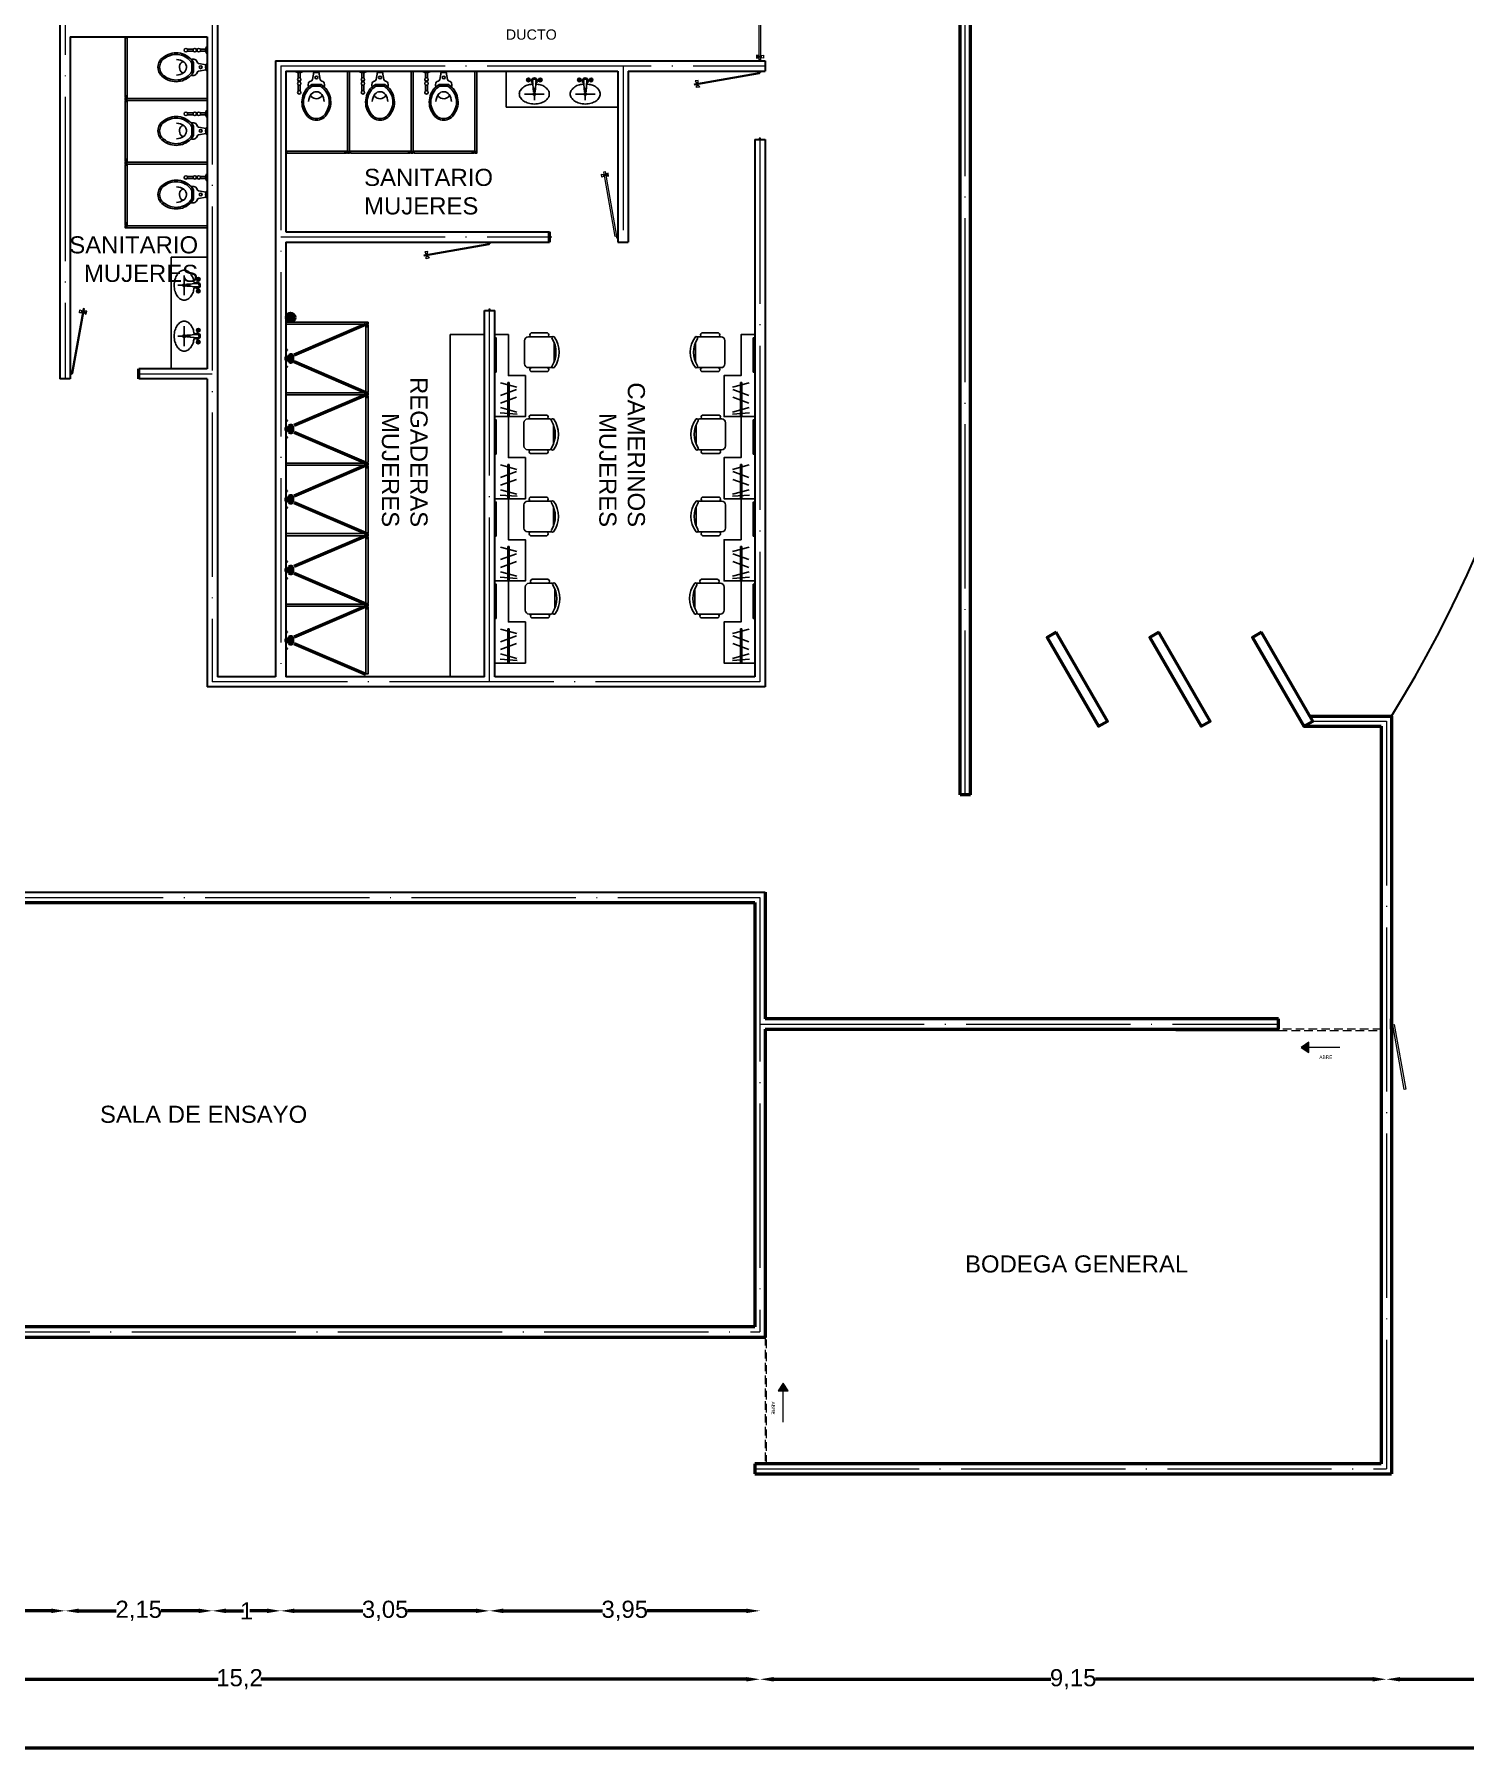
# Model space of a CAD drawing. Header units: millimetres. Extents: x 56 to 645, y 38 to 413.
# Drawn here: x 182.3 to 341, y 39.4 to 229.6 of the extents above; entities that cross this region are included whole.
import ezdxf

# ---------------------------------------------------------------- set-up
doc = ezdxf.new("R2010")
doc.units = ezdxf.units.MM
for name, pattern in [('ACAD_ISO04W100', [30, 24, -3, 0, -3]), ('ACAD_ISO05W100', [33, 24, -3, 0, -3, 0, -3]), ('HIDDEN', [0.375, 0.25, -0.125])]:
    doc.linetypes.add(name, pattern=pattern)
for name, color, linetype, lineweight in [('canceleria', 3, 'Continuous', 15), ('cotas', 2, 'Continuous', 5), ('ejes', 1, 'ACAD_ISO04W100', 5), ('muros', 5, 'Continuous', 50), ('piso', 5, 'Continuous', 30), ('simbologia', 2, 'ACAD_ISO05W100', 5)]:
    doc.layers.add(name, color=color, linetype=linetype, lineweight=lineweight)
doc.layers.add('muebles', color=6, linetype='Continuous')
doc.styles.get("Standard").update_dxf_attribs({"font": 'arial.ttf'})
doc.dimstyles.new('ISO-25', dxfattribs={"dimtxt": 2.5, "dimasz": 2.5, "dimexe": 1.25, "dimexo": 0.625, "dimtad": 1, "dimtxsty": 'Standard', "dimcen": 2.5, "dimadec": 0, "dimazin": 0, "dimtfac": 1, "dimtmove": 0, "dimatfit": 3, "dimfxl": 1, "dimarcsym": 0})

# ---------------------------------------------------------------- blocks, each defined once
blk = doc.blocks.new('wc')
at = {"layer": 'muebles'}
for points in [[(0.016, 0.067), (0.198, 0.067, 0.428763), (0.317, 0.634, 0.605257), (-0.103, 0.634, 0.43184)], [(-0.165, -0.197), (-0.165, -0.184, 0.257907), (-0.29, -0.184), (-0.29, -0.197)], [(0.17, -0.197), (0.17, -0.184, 0.257907), (0.044, -0.184), (0.044, -0.197)]]:
    blk.add_lwpolyline(points, format="xyb", close=True, dxfattribs=at)
for points in [[(0.025, 0.099), (0.189, 0.099, 0.423126), (0.29, 0.617, 0.6118), (-0.076, 0.617, 0.426298), (0.025, 0.099)], [(0.259, 0.398, -0.128695), (0.214, 0.262, -0.502468), (0.007, 0.252, -0.138816), (-0.045, 0.398, -0.138816)], [(0.221, 0.274, 0.012217), (0.214, 0.286, 0.502468), (0.007, 0.296, 0.023025), (-0.007, 0.274, 0.023025)], [(0.057, -0.178), (0.031, -0.031, 0.291817), (0, 0, -0.351947), (-0.051, 0.063), (-0.051, 0.098), (-0.037, 0.106)], [(0.255, 0.11), (0.265, 0.105), (0.265, 0.063, -0.351947), (0.214, 0, 0.291817), (0.183, -0.031), (0.157, -0.178)]]:
    blk.add_lwpolyline(points, format="xyb", dxfattribs=at)
for points in [[(-0.208, 0.072), (-0.208, 0.185), (-0.246, 0.185), (-0.246, 0.072)], [(-0.246, 0.017), (-0.246, -0.008)], [(-0.208, -0.008), (-0.208, 0.017)], [(-0.246, -0.063), (-0.246, -0.169)], [(-0.208, -0.169), (-0.208, -0.063)]]:
    blk.add_lwpolyline(points, dxfattribs=at)
for centre, radius in [((-0.227, 0.218), 0.0334), ((-0.227, 0.045), 0.0334), ((-0.227, -0.035), 0.0334), ((0.107, -0.071), 0.0272)]:
    blk.add_circle(centre, radius, dxfattribs=at)
blk = doc.blocks.new('lavabos')
at = {"layer": 'muebles'}
for p, q in [((-0.816, 0), (0, 0)), ((-0.816, 0), (-0.816, -0.263)), ((0, 0), (0, -0.263)), ((-0.682, -0.095), (-0.538, -0.095)), ((-0.623, -0.195), (-0.617, -0.111)), ((-0.617, -0.111), (-0.604, -0.111)), ((-0.603, -0.117), (-0.617, -0.117)), ((-0.61, -0.049), (-0.61, -0.141)), ((-0.604, -0.111), (-0.598, -0.195)), ((-0.31, -0.095), (-0.166, -0.095)), ((-0.251, -0.195), (-0.245, -0.111)), ((-0.245, -0.111), (-0.232, -0.111)), ((-0.231, -0.117), (-0.245, -0.117)), ((-0.238, -0.049), (-0.238, -0.141)), ((-0.232, -0.111), (-0.226, -0.195)), ((-0.665, -0.198), (-0.656, -0.198)), ((-0.655, -0.197), (-0.662, -0.192)), ((-0.655, -0.2), (-0.662, -0.205)), ((-0.657, -0.188), (-0.654, -0.196)), ((-0.657, -0.209), (-0.654, -0.2)), ((-0.653, -0.196), (-0.65, -0.188)), ((-0.653, -0.2), (-0.65, -0.209)), ((-0.645, -0.192), (-0.652, -0.197)), ((-0.645, -0.205), (-0.652, -0.2)), ((-0.651, -0.198), (-0.643, -0.198)), ((-0.569, -0.198), (-0.578, -0.198)), ((-0.576, -0.192), (-0.569, -0.197)), ((-0.576, -0.205), (-0.569, -0.2)), ((-0.567, -0.196), (-0.57, -0.188)), ((-0.567, -0.2), (-0.57, -0.209)), ((-0.563, -0.188), (-0.566, -0.196)), ((-0.563, -0.209), (-0.566, -0.2)), ((-0.565, -0.197), (-0.558, -0.192)), ((-0.556, -0.198), (-0.565, -0.198)), ((-0.565, -0.2), (-0.558, -0.205)), ((-0.292, -0.198), (-0.284, -0.198)), ((-0.283, -0.197), (-0.29, -0.192)), ((-0.283, -0.2), (-0.29, -0.205)), ((-0.285, -0.188), (-0.282, -0.196)), ((-0.285, -0.209), (-0.282, -0.2)), ((-0.281, -0.196), (-0.278, -0.188)), ((-0.281, -0.2), (-0.278, -0.209)), ((-0.273, -0.192), (-0.28, -0.197)), ((-0.273, -0.205), (-0.28, -0.2)), ((-0.279, -0.198), (-0.271, -0.198)), ((-0.197, -0.198), (-0.206, -0.198)), ((-0.204, -0.192), (-0.196, -0.197)), ((-0.204, -0.205), (-0.196, -0.2)), ((-0.195, -0.196), (-0.198, -0.188)), ((-0.195, -0.2), (-0.198, -0.209)), ((-0.191, -0.188), (-0.194, -0.196)), ((-0.191, -0.209), (-0.194, -0.2)), ((-0.193, -0.197), (-0.186, -0.192)), ((-0.193, -0.2), (-0.186, -0.205)), ((-0.184, -0.198), (-0.192, -0.198)), ((-0.816, -0.263), (0, -0.263))]:
    blk.add_line(p, q, dxfattribs=at)
for centre, radius in [((-0.61, -0.095), 0.00876), ((-0.238, -0.095), 0.00876), ((-0.654, -0.198), 0.0131), ((-0.567, -0.198), 0.0131), ((-0.282, -0.198), 0.0131), ((-0.195, -0.198), 0.0131)]:
    blk.add_circle(centre, radius, dxfattribs=at)
for centre, radius, start, end in [((-0.67, -0.095), 0.0501, 148.2498, 180), ((-0.67, -0.095), 0.0501, 180, 211.7502), ((-0.641, -0.113), 0.0836, 123.7966, 148.2498), ((-0.641, -0.077), 0.0836, 211.7502, 236.2034), ((-0.622, -0.141), 0.117, 105.4964, 123.7966), ((-0.61, -0.185), 0.163, 90, 105.4964), ((-0.61, -0.185), 0.163, 74.5036, 90), ((-0.598, -0.141), 0.117, 56.2034, 74.5036), ((-0.579, -0.113), 0.0836, 31.7502, 56.2034), ((-0.579, -0.077), 0.0836, 303.7966, 328.2498), ((-0.551, -0.095), 0.0501, 0, 31.7502), ((-0.551, -0.095), 0.0501, 328.2498, 360), ((-0.298, -0.095), 0.0501, 148.2498, 180), ((-0.298, -0.095), 0.0501, 180, 211.7502), ((-0.269, -0.113), 0.0836, 123.7966, 148.2498), ((-0.269, -0.077), 0.0836, 211.7502, 236.2034), ((-0.25, -0.141), 0.117, 105.4964, 123.7966), ((-0.238, -0.185), 0.163, 90, 105.4964), ((-0.238, -0.185), 0.163, 74.5036, 90), ((-0.226, -0.141), 0.117, 56.2034, 74.5036), ((-0.207, -0.113), 0.0836, 31.7502, 56.2034), ((-0.207, -0.077), 0.0836, 303.7966, 328.2498), ((-0.179, -0.095), 0.0501, 0, 31.7502), ((-0.179, -0.095), 0.0501, 328.2498, 360), ((-0.622, -0.05), 0.117, 236.2034, 254.5036), ((-0.654, -0.198), 0.011, 144, 180), ((-0.654, -0.198), 0.011, 216, 252), ((-0.654, -0.198), 0.011, 72, 108), ((-0.654, -0.198), 0.00219, 144, 180), ((-0.654, -0.198), 0.00219, 216, 252), ((-0.61, -0.005), 0.163, 254.5036, 266.3851), ((-0.654, -0.198), 0.00219, 72, 108), ((-0.654, -0.198), 0.00219, 288, 324), ((-0.654, -0.198), 0.00219, 0, 36), ((-0.654, -0.198), 0.011, 288, 324), ((-0.654, -0.198), 0.011, 0, 36), ((-0.61, -0.191), 0.0219, 119.795, 60.205), ((-0.61, -0.191), 0.0131, 154.0263, 25.9737), ((-0.61, -0.005), 0.163, 273.6149, 285.4964), ((-0.567, -0.198), 0.011, 144, 180), ((-0.567, -0.198), 0.011, 216, 252), ((-0.567, -0.198), 0.011, 72, 108), ((-0.567, -0.198), 0.00219, 144, 180), ((-0.567, -0.198), 0.00219, 216, 252), ((-0.598, -0.05), 0.117, 285.4964, 303.7966), ((-0.567, -0.198), 0.00219, 72, 108), ((-0.567, -0.198), 0.00219, 288, 324), ((-0.567, -0.198), 0.00219, 0, 36), ((-0.567, -0.198), 0.011, 288, 324), ((-0.567, -0.198), 0.011, 360, 36), ((-0.25, -0.05), 0.117, 236.2034, 254.5036), ((-0.282, -0.198), 0.011, 144, 180), ((-0.282, -0.198), 0.011, 216, 252), ((-0.282, -0.198), 0.011, 72, 108), ((-0.282, -0.198), 0.00219, 144, 180), ((-0.282, -0.198), 0.00219, 216, 252), ((-0.238, -0.005), 0.163, 254.5036, 266.3851), ((-0.282, -0.198), 0.00219, 72, 108), ((-0.282, -0.198), 0.00219, 288, 324), ((-0.282, -0.198), 0.00219, 0, 36), ((-0.282, -0.198), 0.011, 288, 324), ((-0.282, -0.198), 0.011, 0, 36), ((-0.238, -0.191), 0.0219, 119.795, 60.205), ((-0.238, -0.191), 0.0131, 154.0263, 25.9737), ((-0.238, -0.005), 0.163, 273.6149, 285.4964), ((-0.195, -0.198), 0.011, 144, 180), ((-0.195, -0.198), 0.011, 216, 252), ((-0.195, -0.198), 0.011, 72, 108), ((-0.195, -0.198), 0.00219, 144, 180), ((-0.195, -0.198), 0.00219, 216, 252), ((-0.226, -0.05), 0.117, 285.4964, 303.7966), ((-0.195, -0.198), 0.00219, 72, 108), ((-0.195, -0.198), 0.00219, 288, 324), ((-0.195, -0.198), 0.00219, 0, 36), ((-0.195, -0.198), 0.011, 288, 324), ((-0.195, -0.198), 0.011, 360, 36)]:
    blk.add_arc(centre, radius, start, end, dxfattribs=at)
blk = doc.blocks.new('CAMERINO')
at = {"layer": 'muebles'}
for p, q in [((-0.122, 0.547), (0.128, 0.565)), ((-0.117, 0.469), (0.124, 0.534)), ((-0.01, 0.601), (-0.01, 0.101)), ((0.01, 0.601), (0.01, 0.101)), ((-0.114, 0.404), (0.121, 0.318)), ((-0.114, 0.29), (0.121, 0.205)), ((-0.117, 0.107), (0.124, 0.172)), ((0.01, 0.101), (-0.01, 0.101))]:
    blk.add_line(p, q, dxfattribs=at)
for points in [[(-0.2, -0.599), (-0.2, 0.601), (0.25, 0.601), (0.25, 0), (0, 0), (0, -0.599), (-0.2, -0.599)], [(-0.178, -0.05), (-0.198, -0.05), (-0.198, -0.55), (-0.178, -0.55), (-0.178, -0.05)]]:
    blk.add_lwpolyline(points, dxfattribs=at)
blk = doc.blocks.new('CHAIR7')
for p, q in [((5.125, 15.041986), (17.875, 15.041986)), ((0, 9), (0, -9)), ((20, 12), (3, 12)), ((23, -7.440115), (23, 7.440115)), ((3, -12), (20, -12)), ((5.125, -15), (17.875, -15))]:
    blk.add_line(p, q)
for centre, radius, start, end in [((5.5625, 13.541986), 1.5625, 73.739795, 286.260205), ((17.4375, 13.541986), 1.5625, 253.739795, 106.260205), ((3, 9), 3, 90, 180), ((20, 9), 3, 62.415559, 90), ((22.344677, 11.120498), 1.096801, 53.309935, 212.027413), ((4.823592, 0), 19.640192, 327.575753, 32.424247), ((7, 0), 20, 323.130102, 36.869898), ((3, -9), 3, 180, 270), ((5.5625, -13.5), 1.5625, 73.739795, 286.260205), ((17.4375, -13.5), 1.5625, 253.739795, 106.260205), ((20, -9), 3, 270, 297.584441), ((22.344677, -11.120498), 1.096801, 147.972587, 306.690065)]:
    blk.add_arc(centre, radius, start, end)
blk = doc.blocks.new('ABRE')
at = {"layer": 'simbologia'}
h = blk.add_hatch(color=256, dxfattribs=at)
h.paths.add_polyline_path([(0, 0), (0.112, 0), (0.112, 0.075)])
h.paths.add_polyline_path([(0.112, -0.075), (0.112, 0), (0, 0)])
blk.add_lwpolyline([(0.566, 0), (0, 0), (0.112, -0.075), (0.112, 0.075), (0, 0)], dxfattribs=at)
at = {"layer": 'simbologia', "insert": (0.267, -0.119), "char_height": 0.05, "width": 0.27513, "attachment_point": 1}
blk.add_mtext('ABRE', dxfattribs=at)
blk = doc.blocks.new('*D46')
at = {"layer": 'cotas', "color": 0, "lineweight": -2}
for p, q in [((1397.905, 793.638), (1430.913, 793.638)), ((1464.767, 793.638), (1431.758, 793.638))]:
    blk.add_line(p, q, dxfattribs=at)
at = {"layer": 'cotas', "color": 0}
for points in [[(1397.905, 793.671), (1397.905, 793.605), (1397.705, 793.638)], [(1464.767, 793.671), (1464.767, 793.605), (1464.967, 793.638)]]:
    blk.add_solid(points, dxfattribs=at)
at = {"layer": 'Defpoints', "color": 0}
for p in [(1397.705, 793.638), (1464.967, 793.638), (1464.967, 793.638)]:
    blk.add_point(p, dxfattribs=at)
at = {"layer": 'cotas', "color": 0, "insert": (1431.336, 793.638), "char_height": 0.25, "attachment_point": 5}
blk.add_mtext('67,26', dxfattribs=at)
blk = doc.blocks.new('*D48')
at = {"layer": 'cotas', "color": 0, "lineweight": -2}
for p, q in [((1404.705, 794.638), (1411.796, 794.638)), ((1419.509, 794.638), (1412.419, 794.638))]:
    blk.add_line(p, q, dxfattribs=at)
at = {"layer": 'cotas', "color": 0}
for points in [[(1404.705, 794.671), (1404.705, 794.605), (1404.505, 794.638)], [(1419.509, 794.671), (1419.509, 794.605), (1419.709, 794.638)]]:
    blk.add_solid(points, dxfattribs=at)
at = {"layer": 'Defpoints', "color": 0}
for p in [(1404.505, 794.638), (1419.709, 794.638), (1419.709, 794.638)]:
    blk.add_point(p, dxfattribs=at)
at = {"layer": 'cotas', "color": 0, "insert": (1412.107, 794.638), "char_height": 0.25, "attachment_point": 5}
blk.add_mtext('15,2', dxfattribs=at)
blk = doc.blocks.new('*D49')
at = {"layer": 'cotas', "color": 0, "lineweight": -2}
for p, q in [((1419.909, 794.638), (1423.959, 794.638)), ((1428.661, 794.638), (1424.611, 794.638))]:
    blk.add_line(p, q, dxfattribs=at)
at = {"layer": 'cotas', "color": 0}
for points in [[(1419.909, 794.671), (1419.909, 794.605), (1419.709, 794.638)], [(1428.661, 794.671), (1428.661, 794.605), (1428.861, 794.638)]]:
    blk.add_solid(points, dxfattribs=at)
at = {"layer": 'Defpoints', "color": 0}
for p in [(1419.709, 794.638), (1428.861, 794.638), (1428.861, 794.638)]:
    blk.add_point(p, dxfattribs=at)
at = {"layer": 'cotas', "color": 0, "insert": (1424.285, 794.638), "char_height": 0.25, "attachment_point": 5}
blk.add_mtext('9,15', dxfattribs=at)
blk = doc.blocks.new('*D51')
at = {"layer": 'cotas', "color": 0, "lineweight": -2}
for p, q in [((1429.061, 794.638), (1431.707, 794.638)), ((1434.761, 794.638), (1432.115, 794.638))]:
    blk.add_line(p, q, dxfattribs=at)
at = {"layer": 'cotas', "color": 0}
for points in [[(1429.061, 794.671), (1429.061, 794.605), (1428.861, 794.638)], [(1434.761, 794.671), (1434.761, 794.605), (1434.961, 794.638)]]:
    blk.add_solid(points, dxfattribs=at)
at = {"layer": 'Defpoints', "color": 0}
for p in [(1428.861, 794.638), (1434.961, 794.638), (1434.961, 794.638)]:
    blk.add_point(p, dxfattribs=at)
at = {"layer": 'cotas', "color": 0, "insert": (1431.911, 794.638), "char_height": 0.25, "attachment_point": 5}
blk.add_mtext('6,1', dxfattribs=at)
blk = doc.blocks.new('*D56')
at = {"layer": 'cotas', "color": 0, "lineweight": -2}
for p, q in [((1406.759, 795.638), (1407.977, 795.638)), ((1409.359, 795.638), (1408.141, 795.638))]:
    blk.add_line(p, q, dxfattribs=at)
at = {"layer": 'cotas', "color": 0}
for points in [[(1406.759, 795.671), (1406.759, 795.605), (1406.559, 795.638)], [(1409.359, 795.671), (1409.359, 795.605), (1409.559, 795.638)]]:
    blk.add_solid(points, dxfattribs=at)
at = {"layer": 'Defpoints', "color": 0}
for p in [(1406.559, 795.638), (1409.559, 795.638), (1409.559, 795.638)]:
    blk.add_point(p, dxfattribs=at)
at = {"layer": 'cotas', "color": 0, "insert": (1408.059, 795.638), "char_height": 0.25, "attachment_point": 5}
blk.add_mtext('3', dxfattribs=at)
blk = doc.blocks.new('*D57')
at = {"layer": 'cotas', "color": 0, "lineweight": -2}
for p, q in [((1409.759, 795.638), (1410.306, 795.638)), ((1411.509, 795.638), (1410.962, 795.638))]:
    blk.add_line(p, q, dxfattribs=at)
at = {"layer": 'cotas', "color": 0}
for points in [[(1409.759, 795.671), (1409.759, 795.605), (1409.559, 795.638)], [(1411.509, 795.671), (1411.509, 795.605), (1411.709, 795.638)]]:
    blk.add_solid(points, dxfattribs=at)
at = {"layer": 'Defpoints', "color": 0}
for p in [(1409.559, 795.638), (1411.709, 795.638), (1411.709, 795.638)]:
    blk.add_point(p, dxfattribs=at)
at = {"layer": 'cotas', "color": 0, "insert": (1410.634, 795.638), "char_height": 0.25, "attachment_point": 5}
blk.add_mtext('2,15', dxfattribs=at)
blk = doc.blocks.new('*D62')
at = {"layer": 'cotas', "color": 0, "lineweight": -2}
for p, q in [((1411.909, 795.638), (1412.163, 795.638)), ((1412.509, 795.638), (1412.255, 795.638))]:
    blk.add_line(p, q, dxfattribs=at)
at = {"layer": 'cotas', "color": 0}
for points in [[(1411.909, 795.671), (1411.909, 795.605), (1411.709, 795.638)], [(1412.509, 795.671), (1412.509, 795.605), (1412.709, 795.638)]]:
    blk.add_solid(points, dxfattribs=at)
at = {"layer": 'Defpoints', "color": 0}
for p in [(1411.709, 795.638), (1412.709, 795.638), (1412.709, 795.638)]:
    blk.add_point(p, dxfattribs=at)
at = {"layer": 'cotas', "color": 0, "insert": (1412.209, 795.638), "char_height": 0.25, "attachment_point": 5}
blk.add_mtext('1', dxfattribs=at)
blk = doc.blocks.new('*D63')
at = {"layer": 'cotas', "color": 0, "lineweight": -2}
for p, q in [((1412.909, 795.638), (1413.909, 795.638)), ((1415.559, 795.638), (1414.56, 795.638))]:
    blk.add_line(p, q, dxfattribs=at)
at = {"layer": 'cotas', "color": 0}
for points in [[(1412.909, 795.671), (1412.909, 795.605), (1412.709, 795.638)], [(1415.559, 795.671), (1415.559, 795.605), (1415.759, 795.638)]]:
    blk.add_solid(points, dxfattribs=at)
at = {"layer": 'Defpoints', "color": 0}
for p in [(1412.709, 795.638), (1415.759, 795.638), (1415.759, 795.638)]:
    blk.add_point(p, dxfattribs=at)
at = {"layer": 'cotas', "color": 0, "insert": (1414.234, 795.638), "char_height": 0.25, "attachment_point": 5}
blk.add_mtext('3,05', dxfattribs=at)
blk = doc.blocks.new('*D64')
at = {"layer": 'cotas', "color": 0, "lineweight": -2}
for p, q in [((1415.959, 795.638), (1417.409, 795.638)), ((1419.509, 795.638), (1418.06, 795.638))]:
    blk.add_line(p, q, dxfattribs=at)
at = {"layer": 'cotas', "color": 0}
for points in [[(1415.959, 795.671), (1415.959, 795.605), (1415.759, 795.638)], [(1419.509, 795.671), (1419.509, 795.605), (1419.709, 795.638)]]:
    blk.add_solid(points, dxfattribs=at)
at = {"layer": 'Defpoints', "color": 0}
for p in [(1415.759, 795.638), (1419.709, 795.638), (1419.709, 795.638)]:
    blk.add_point(p, dxfattribs=at)
at = {"layer": 'cotas', "color": 0, "insert": (1417.734, 795.638), "char_height": 0.25, "attachment_point": 5}
blk.add_mtext('3,95', dxfattribs=at)
blk = doc.blocks.new('auditorio')
h = blk.add_hatch()
h.set_pattern_fill('LINE', color=256, scale=0.006028, angle=90, style=0)
h.set_pattern_definition([(270, (-14.087998, 64.622899), (-0.019139595, 0), [])])
edge = h.paths.add_edge_path()
edge.add_arc((19.552, 20.9), 0.0482, 0, 360)
for points in [[(19.604, 20.353), (20.647, 20.8)], [(20.654, 19.8), (19.604, 20.249)], [(19.604, 19.323), (20.647, 19.77)], [(20.654, 18.77), (19.604, 19.219)], [(19.604, 18.293), (20.647, 18.74)], [(20.654, 17.74), (19.604, 18.189)], [(19.604, 17.263), (20.647, 17.71)], [(20.654, 16.71), (19.604, 17.159)], [(19.604, 16.233), (20.647, 16.68)], [(20.654, 15.68), (19.604, 16.129)]]:
    blk.add_lwpolyline(points)
at = {"const_width": 0.00965}
for points in [[(19.484, 20.422), (19.522, 20.422), (19.51, 20.422), (19.51, 20.403), (19.51, 20.422), (19.51, 20.441)], [(19.484, 20.178), (19.522, 20.178), (19.51, 20.178), (19.51, 20.197), (19.51, 20.178), (19.51, 20.159)], [(19.484, 19.392), (19.522, 19.392), (19.51, 19.392), (19.51, 19.373), (19.51, 19.392), (19.51, 19.411)], [(19.484, 19.148), (19.522, 19.148), (19.51, 19.148), (19.51, 19.167), (19.51, 19.148), (19.51, 19.129)], [(19.484, 18.362), (19.522, 18.362), (19.51, 18.362), (19.51, 18.343), (19.51, 18.362), (19.51, 18.381)], [(19.484, 18.118), (19.522, 18.118), (19.51, 18.118), (19.51, 18.137), (19.51, 18.118), (19.51, 18.099)], [(19.484, 17.332), (19.522, 17.332), (19.51, 17.332), (19.51, 17.313), (19.51, 17.332), (19.51, 17.351)], [(19.484, 17.088), (19.522, 17.088), (19.51, 17.088), (19.51, 17.107), (19.51, 17.088), (19.51, 17.069)], [(19.484, 16.302), (19.522, 16.302), (19.51, 16.302), (19.51, 16.283), (19.51, 16.302), (19.51, 16.321)], [(19.484, 16.058), (19.522, 16.058), (19.51, 16.058), (19.51, 16.077), (19.51, 16.058), (19.51, 16.039)]]:
    blk.add_lwpolyline(points, dxfattribs=at)
for points in [[(19.543, 20.313), (19.484, 20.313), (19.484, 20.287), (19.543, 20.287, 1)], [(19.543, 19.283), (19.484, 19.283), (19.484, 19.257), (19.543, 19.257, 1)], [(19.543, 18.253), (19.484, 18.253), (19.484, 18.227), (19.543, 18.227, 1)], [(19.543, 17.223), (19.484, 17.223), (19.484, 17.197), (19.543, 17.197, 1)], [(19.543, 16.193), (19.484, 16.193), (19.484, 16.167), (19.543, 16.167, 1)]]:
    blk.add_lwpolyline(points, format="xyb", close=True)
for radius in [0.0603, 0.0482]:
    blk.add_circle((19.552, 20.9), radius)
at = {"extrusion": (0, 0, -1)}
for centre, major_axis, start_param, end_param in [((19.552, 20.3), (0, -0.057), 1.807255, 7.617523), ((19.557, 20.3), (0, 0.057), -0.084271, 3.225864), ((19.552, 19.27), (0, -0.057), 1.807255, 7.617523), ((19.557, 19.27), (0, 0.057), -0.084271, 3.225864), ((19.552, 18.24), (0, -0.057), 1.807255, 7.617523), ((19.557, 18.24), (0, 0.057), -0.084271, 3.225864), ((19.552, 17.21), (0, -0.057), 1.807255, 7.617523), ((19.557, 17.21), (0, 0.057), -0.084271, 3.225864), ((19.552, 16.18), (0, -0.057), 1.807255, 7.617523), ((19.557, 16.18), (0, 0.057), -0.084271, 3.225864)]:
    blk.add_ellipse(centre, major_axis=major_axis, ratio=0.451041, start_param=start_param, end_param=end_param, dxfattribs=at)
at = {"layer": 'canceleria'}
for p, q in [((24.147, 23.03), (24.156, 22.981)), ((26.504, 6), (26.484, 6))]:
    blk.add_line(p, q, dxfattribs=at)
for points in [[(26.399, 25.48), (26.419, 25.48), (26.419, 24.67), (26.399, 24.67), (26.399, 25.48)], [(26.399, 24.72), (26.399, 24.7), (26.384, 24.7), (26.384, 24.725), (26.359, 24.733), (26.359, 24.688), (26.384, 24.695), (26.384, 24.72), (26.399, 24.72)], [(26.399, 24.65), (26.399, 24.67), (26.419, 24.67), (26.419, 24.65)], [(26.419, 24.72), (26.419, 24.7), (26.434, 24.7), (26.434, 24.725), (26.459, 24.733), (26.459, 24.688), (26.434, 24.695), (26.434, 24.72), (26.419, 24.72)], [(26.399, 24.48), (26.402, 24.46), (25.457, 24.294), (25.453, 24.313), (26.399, 24.48)], [(25.503, 24.322), (25.483, 24.319), (25.48, 24.333), (25.505, 24.338), (25.508, 24.364), (25.464, 24.356), (25.476, 24.332), (25.5, 24.337), (25.503, 24.322)], [(25.506, 24.302), (25.487, 24.299), (25.489, 24.284), (25.514, 24.288), (25.526, 24.265), (25.481, 24.257), (25.484, 24.283), (25.509, 24.288), (25.506, 24.302)], [(26.419, 24.5), (26.419, 24.48), (26.399, 24.48), (26.399, 24.5)], [(26.419, 23.5), (26.419, 23.52), (26.399, 23.52), (26.399, 23.5)], [(24.138, 22.968), (24.134, 22.988), (24.12, 22.985), (24.124, 22.96), (24.101, 22.949), (24.093, 22.993), (24.119, 22.99), (24.123, 22.965), (24.138, 22.968)], [(24.314, 22.085), (24.294, 22.082), (24.127, 23.027), (24.147, 23.03), (24.314, 22.085)], [(24.158, 22.971), (24.154, 22.991), (24.169, 22.994), (24.173, 22.969), (24.199, 22.966), (24.191, 23.01), (24.168, 22.999), (24.172, 22.974), (24.158, 22.971)], [(23.334, 22.085), (23.354, 22.085), (23.354, 22.065), (23.334, 22.065)], [(24.334, 22.085), (24.314, 22.085), (24.314, 22.065), (24.334, 22.065)], [(22.449, 21.98), (22.452, 21.96), (21.507, 21.794), (21.503, 21.813), (22.449, 21.98)], [(21.553, 21.822), (21.533, 21.819), (21.53, 21.833), (21.555, 21.838), (21.558, 21.864), (21.514, 21.856), (21.526, 21.832), (21.55, 21.837), (21.553, 21.822)], [(21.556, 21.802), (21.537, 21.799), (21.539, 21.784), (21.564, 21.788), (21.576, 21.765), (21.531, 21.757), (21.534, 21.783), (21.559, 21.788), (21.556, 21.802)], [(22.469, 22), (22.469, 21.98), (22.449, 21.98), (22.449, 22)], [(16.354, 20.085), (16.374, 20.082), (16.54, 21.027), (16.521, 21.03), (16.354, 20.085)], [(16.51, 20.971), (16.514, 20.991), (16.499, 20.994), (16.494, 20.969), (16.469, 20.966), (16.476, 21.01), (16.5, 20.999), (16.495, 20.974), (16.51, 20.971)], [(16.53, 20.968), (16.533, 20.988), (16.548, 20.985), (16.544, 20.96), (16.567, 20.949), (16.575, 20.993), (16.549, 20.99), (16.545, 20.965), (16.53, 20.968)], [(22.469, 21), (22.469, 21.02), (22.449, 21.02), (22.449, 21)], [(16.334, 20.085), (16.354, 20.085), (16.354, 20.065), (16.334, 20.065)], [(17.334, 20.085), (17.314, 20.085), (17.314, 20.065), (17.334, 20.065)], [(35.636, 10.565), (35.656, 10.565), (35.656, 10.585), (35.636, 10.585)], [(35.656, 10.565), (35.675, 10.568), (35.842, 9.623), (35.822, 9.62), (35.656, 10.565)], [(33.986, 10.48), (33.986, 10.5), (32.486, 10.5), (32.486, 10.48), (33.986, 10.48)], [(26.504, 7.85), (26.484, 7.85), (26.484, 6), (26.504, 6), (26.504, 7.85)]]:
    blk.add_lwpolyline(points, dxfattribs=at)
at = {"layer": 'canceleria', "linetype": 'HIDDEN', "ltscale": 0.5}
for points in [[(35.486, 10.48), (35.486, 10.5), (33.986, 10.5), (33.986, 10.48), (35.486, 10.48)], [(26.504, 6), (26.484, 6), (26.484, 4.15), (26.504, 4.15), (26.504, 6)]]:
    blk.add_lwpolyline(points, dxfattribs=at)
at = {"layer": 'ejes', "ltscale": 0.1}
for p, q in [((29.409, 13.925), (29.409, 36.225)), ((18.409, 34.575), (18.409, 15.575)), ((16.259, 30.15), (16.259, 20)), ((19.409, 24.575), (19.409, 15.575)), ((19.409, 24.575), (26.484, 24.575)), ((24.409, 24.575), (24.409, 22)), ((26.409, 23.5), (26.409, 15.575)), ((19.409, 22.075), (23.334, 22.075)), ((22.459, 15.575), (22.459, 21)), ((17.334, 20.075), (18.409, 20.075)), ((26.409, 15.575), (18.409, 15.575)), ((34.486, 15), (35.561, 15)), ((35.561, 15), (35.561, 10.575)), ((35.561, 15), (35.561, 4.075)), ((12.28, 12.425), (26.409, 12.425)), ((26.409, 12.425), (26.409, 6.075)), ((26.409, 10.575), (33.986, 10.575)), ((11.205, 6.075), (26.409, 6.075)), ((26.334, 4.075), (35.561, 4.075))]:
    blk.add_line(p, q, dxfattribs=at)
at = {"layer": 'muebles'}
for p, q in [((22.384, 20.65), (21.884, 20.65)), ((21.884, 20.65), (21.884, 15.65))]:
    blk.add_line(p, q, dxfattribs=at)
for points in [[(17.159, 24.115), (17.164, 24.115), (17.164, 24.985), (17.134, 24.985), (17.134, 24.115), (17.139, 24.115)], [(20.414, 24.5), (20.414, 23.3), (20.384, 23.3), (20.384, 23.305)], [(20.384, 23.325), (20.384, 24.5), (20.414, 24.5)], [(21.344, 24.5), (21.344, 23.3), (21.314, 23.3), (21.314, 23.305)], [(21.314, 23.325), (21.314, 24.5), (21.344, 24.5)], [(22.274, 24.5), (22.274, 23.3), (22.244, 23.3), (22.244, 23.305)], [(22.244, 23.325), (22.244, 24.5), (22.274, 24.5)], [(18.334, 24.07), (17.134, 24.07), (17.134, 24.1), (17.139, 24.1)], [(17.159, 23.185), (17.164, 23.185), (17.164, 24.055), (17.134, 24.055), (17.134, 23.185), (17.139, 23.185)], [(17.159, 24.075), (17.139, 24.075), (17.139, 24.14), (17.159, 24.14), (17.159, 24.075)], [(17.159, 24.1), (18.334, 24.1), (18.334, 24.07)], [(20.369, 23.325), (20.369, 23.33), (19.499, 23.33), (19.499, 23.3), (20.369, 23.3), (20.369, 23.305)], [(20.409, 23.325), (20.409, 23.305), (20.344, 23.305), (20.344, 23.325), (20.409, 23.325)], [(21.299, 23.325), (21.299, 23.33), (20.429, 23.33), (20.429, 23.3), (21.299, 23.3), (21.299, 23.305)], [(21.339, 23.325), (21.339, 23.305), (21.274, 23.305), (21.274, 23.325), (21.339, 23.325)], [(22.229, 23.325), (22.229, 23.33), (21.359, 23.33), (21.359, 23.3), (22.229, 23.3), (22.229, 23.305)], [(22.269, 23.325), (22.269, 23.305), (22.204, 23.305), (22.204, 23.325), (22.269, 23.325)], [(18.334, 23.14), (17.134, 23.14), (17.134, 23.17), (17.139, 23.17)], [(17.159, 22.255), (17.164, 22.255), (17.164, 23.125), (17.134, 23.125), (17.134, 22.255), (17.139, 22.255)], [(17.159, 23.145), (17.139, 23.145), (17.139, 23.21), (17.159, 23.21), (17.159, 23.145)], [(17.159, 23.17), (18.334, 23.17), (18.334, 23.14)], [(18.334, 22.21), (17.134, 22.21), (17.134, 22.24), (17.139, 22.24)], [(17.159, 22.215), (17.139, 22.215), (17.139, 22.28), (17.159, 22.28), (17.159, 22.215)], [(17.159, 22.24), (18.334, 22.24), (18.334, 22.21)], [(19.484, 20.83), (20.684, 20.83), (20.684, 20.8), (19.484, 20.8), (19.484, 20.83)], [(20.659, 20.785), (20.654, 20.785), (20.654, 19.81), (20.684, 19.81), (20.684, 20.785), (20.679, 20.785)], [(20.659, 20.825), (20.679, 20.825), (20.679, 20.76), (20.659, 20.76), (20.659, 20.825)], [(19.484, 19.8), (20.684, 19.8), (20.684, 19.77), (19.484, 19.77), (19.484, 19.8)], [(20.659, 19.795), (20.679, 19.795), (20.679, 19.73), (20.659, 19.73), (20.659, 19.795)], [(20.659, 19.755), (20.654, 19.755), (20.654, 18.78), (20.684, 18.78), (20.684, 19.755), (20.679, 19.755)], [(19.484, 18.77), (20.684, 18.77), (20.684, 18.74), (19.484, 18.74), (19.484, 18.77)], [(20.659, 18.725), (20.654, 18.725), (20.654, 17.75), (20.684, 17.75), (20.684, 18.725), (20.679, 18.725)], [(20.659, 18.765), (20.679, 18.765), (20.679, 18.7), (20.659, 18.7), (20.659, 18.765)], [(19.484, 17.74), (20.684, 17.74), (20.684, 17.71), (19.484, 17.71), (19.484, 17.74)], [(20.659, 17.695), (20.654, 17.695), (20.654, 16.72), (20.684, 16.72), (20.684, 17.695), (20.679, 17.695)], [(20.659, 17.735), (20.679, 17.735), (20.679, 17.67), (20.659, 17.67), (20.659, 17.735)], [(19.484, 16.71), (20.684, 16.71), (20.684, 16.68), (19.484, 16.68), (19.484, 16.71)], [(20.659, 16.665), (20.654, 16.665), (20.654, 15.69), (20.684, 15.69), (20.684, 16.665), (20.679, 16.665)], [(20.659, 16.705), (20.679, 16.705), (20.679, 16.64), (20.659, 16.64), (20.659, 16.705)]]:
    blk.add_lwpolyline(points, dxfattribs=at)
for centre in [(17.149, 24.13), (17.149, 24.085), (20.354, 23.315), (20.399, 23.315), (21.284, 23.315), (21.329, 23.315), (22.214, 23.315), (22.259, 23.315), (17.149, 23.2), (17.149, 23.155), (17.149, 22.27), (17.149, 22.225), (20.669, 20.815), (20.669, 20.77), (20.669, 19.785), (20.669, 19.74), (20.669, 18.755), (20.669, 18.71), (20.669, 17.725), (20.669, 17.68), (20.669, 16.695), (20.669, 16.65)]:
    blk.add_circle(centre, 0.005, dxfattribs=at)
at = {"layer": 'muros'}
for p, q in [((29.334, 13.925), (29.334, 36.225)), ((29.484, 13.925), (29.484, 36.225)), ((23.334, 22), (23.334, 22.15)), ((17.334, 20), (17.334, 20.15)), ((34.442, 15.075), (35.636, 15.075)), ((35.636, 15.075), (35.636, 10.65)), ((35.636, 15.075), (35.636, 4)), ((34.356, 14.925), (35.486, 14.925)), ((35.486, 14.925), (35.486, 4.15)), ((29.484, 13.925), (29.334, 13.925)), ((12.28, 12.35), (26.334, 12.35)), ((26.334, 12.35), (26.334, 6.15)), ((26.484, 12.5), (26.484, 10.65)), ((33.986, 10.65), (26.484, 10.65)), ((33.986, 10.5), (33.986, 10.65)), ((35.636, 10.5), (35.636, 10.65)), ((26.484, 10.5), (33.986, 10.5)), ((26.484, 10.5), (26.484, 6)), ((16.334, 6.15), (11.28, 6.15)), ((26.334, 6.15), (16.334, 6.15)), ((11.13, 6), (26.484, 6)), ((26.334, 4.15), (26.334, 4)), ((35.486, 4.15), (26.334, 4.15)), ((26.334, 4), (35.636, 4))]:
    blk.add_line(p, q, dxfattribs=at)
for points in [[(30.736, 16.299), (30.606, 16.224), (31.356, 14.925), (31.486, 15), (30.736, 16.299)], [(32.236, 16.299), (32.106, 16.224), (32.856, 14.925), (32.986, 15), (32.236, 16.299)], [(33.736, 16.299), (33.606, 16.224), (34.356, 14.925), (34.486, 15), (33.736, 16.299)]]:
    blk.add_lwpolyline(points, dxfattribs=at)
at = {"layer": 'piso'}
for p, q in [((18.484, 34.5), (18.484, 15.65)), ((16.184, 30.15), (16.184, 20)), ((16.334, 25), (18.334, 25)), ((16.334, 25), (16.334, 20)), ((18.334, 25), (18.334, 20.15)), ((19.334, 24.65), (19.334, 15.65)), ((19.334, 24.65), (26.484, 24.65)), ((26.484, 24.65), (26.484, 24.5)), ((19.484, 24.5), (19.484, 22.15)), ((19.484, 24.5), (24.334, 24.5)), ((24.334, 24.5), (24.334, 22)), ((24.484, 24.5), (24.484, 22)), ((24.484, 24.5), (26.484, 24.5)), ((26.334, 23.5), (26.334, 15.65)), ((26.334, 23.5), (26.484, 23.5)), ((26.484, 23.5), (26.484, 15.5)), ((19.484, 22.15), (23.334, 22.15)), ((19.484, 22), (19.484, 15.65)), ((19.484, 22), (23.334, 22)), ((24.334, 22), (24.484, 22)), ((22.384, 15.65), (22.384, 21)), ((22.384, 21), (22.534, 21)), ((22.534, 15.65), (22.534, 21)), ((18.334, 20.15), (17.334, 20.15)), ((16.334, 20), (16.184, 20)), ((18.334, 20), (17.334, 20)), ((18.334, 20), (18.334, 15.5)), ((19.334, 15.65), (18.484, 15.65)), ((22.384, 15.65), (19.484, 15.65)), ((26.334, 15.65), (22.534, 15.65)), ((26.484, 15.5), (18.334, 15.5)), ((12.28, 12.5), (26.484, 12.5))]:
    blk.add_line(p, q, dxfattribs=at)
blk.add_arc((19.409, 25.075), 19.061, 328.356, 31.644, dxfattribs=at)
at = {"layer": 'muebles'}
for name, p, xscale, yscale, zscale, rotation in [('wc', (18.186, 24.635), -0.75, 0.75, 0.75, 90), ('wc', (19.849, 24.352), -0.75, 0.75, 0.75, 180), ('wc', (20.779, 24.352), -0.75, 0.75, 0.75, 180), ('wc', (21.709, 24.352), -0.75, 0.75, 0.75, 180), ('lavabos', (24.334, 23.974), -2, 2, 2, 180), ('wc', (18.186, 23.705), -0.75, 0.75, 0.75, 90), ('wc', (18.186, 22.775), -0.75, 0.75, 0.75, 90), ('lavabos', (17.808, 20.15), -2, 2, 2, 90)]:
    blk.add_blockref(name, p, dxfattribs=dict(at, xscale=xscale, yscale=yscale, zscale=zscale, rotation=rotation))
at = {"layer": 'muebles', "xscale": -1, "rotation": 180}
for p in [(22.734, 20.051), (22.734, 18.851), (22.734, 17.651), (22.734, 16.451)]:
    blk.add_blockref('CAMERINO', p, dxfattribs=at)
at = {"layer": 'muebles', "yscale": 0.0187499999999545}
for p, xscale, zscale in [((22.971, 20.391), 0.0187499999999545, 0.0187499999999545), ((25.897, 20.391), -0.0187500000001819, 0.01875), ((22.961, 19.191), 0.0187499999999545, 0.0187499999999545), ((25.907, 19.191), -0.0187500000001819, 0.01875), ((22.961, 17.991), 0.0187499999999545, 0.0187499999999545), ((25.907, 17.991), -0.0187500000001819, 0.01875), ((22.981, 16.791), 0.0187499999999545, 0.0187499999999545), ((25.887, 16.791), -0.0187500000001819, 0.01875)]:
    blk.add_blockref('CHAIR7', p, dxfattribs=dict(at, xscale=xscale, zscale=zscale))
at = {"layer": 'muebles', "rotation": 180}
for p in [(26.134, 20.051), (26.134, 18.851), (26.134, 17.651), (26.134, 16.451)]:
    blk.add_blockref('CAMERINO', p, dxfattribs=at)
at = {"layer": 'simbologia'}
blk.add_blockref('ABRE', (34.313, 10.234), dxfattribs=at)
at = {"layer": 'simbologia', "rotation": 270}
blk.add_blockref('ABRE', (26.748, 5.325), dxfattribs=at)
for s, insert, char_height, width, attachment_point in [('DUCTO', (22.697, 25.108), 0.15, 0.98732, 1), ('SANITARIO \\PMUJERES', (20.627, 22.401), 0.25, 1.26712, 7), ('SANITARIO \\PMUJERES', (18.202, 21.415), 0.25, 1.86845, 9), ('SALA DE ENSAYO', (16.768, 9.381), 0.25, 4.23774, 1), ('BODEGA GENERAL', (29.405, 7.194), 0.25, 4.23774, 1)]:
    blk.add_mtext(s, dxfattribs=dict(insert=insert, char_height=char_height, width=width, attachment_point=attachment_point))
at = {"char_height": 0.25, "width": 1.26712, "attachment_point": 3, "rotation": 270}
for s, insert in [('REGADERAS\\PMUJERES', (21.554, 17.836)), ('CAMERINOS\\PMUJERES', (24.729, 17.836))]:
    blk.add_mtext(s, dxfattribs=dict(at, insert=insert))
at = {"layer": 'cotas'}
for p1, p2, picture, middle in [((13.259, 2), (16.259, 2), '*D56', (14.759, 2)), ((16.259, 2), (18.409, 2), '*D57', (17.334, 2)), ((18.409, 2), (19.409, 2), '*D62', (18.909, 2)), ((19.409, 2), (22.459, 2), '*D63', (20.934, 2)), ((22.459, 2), (26.409, 2), '*D64', (24.434, 2)), ((11.205, 1), (26.409, 1), '*D48', (18.807, 1)), ((26.409, 1), (35.561, 1), '*D49', (30.985, 1)), ((35.561, 1), (41.66, 1), '*D51', (38.61, 1)), ((4.405, 0), (71.666, 0), '*D46', (38.035, 0))]:
    dim = blk.add_aligned_dim(p1=p1, p2=p2, distance=0, dimstyle='ISO-25', dxfattribs=at)
    dim.commit()
    dim.dimension.update_dxf_attribs({"geometry": picture, "text_midpoint": middle, "insert": (-1393.3, -793.638)})

msp = doc.modelspace()

# ---------------------------------------------------------------- block references
at = {"layer": 'muros', "xscale": 7.596423299999999, "yscale": 7.596423299999999, "zscale": 7.596423299999999}
msp.add_blockref('auditorio', (62.21, 39.41), dxfattribs=at)

doc.saveas('drawing.dxf')
